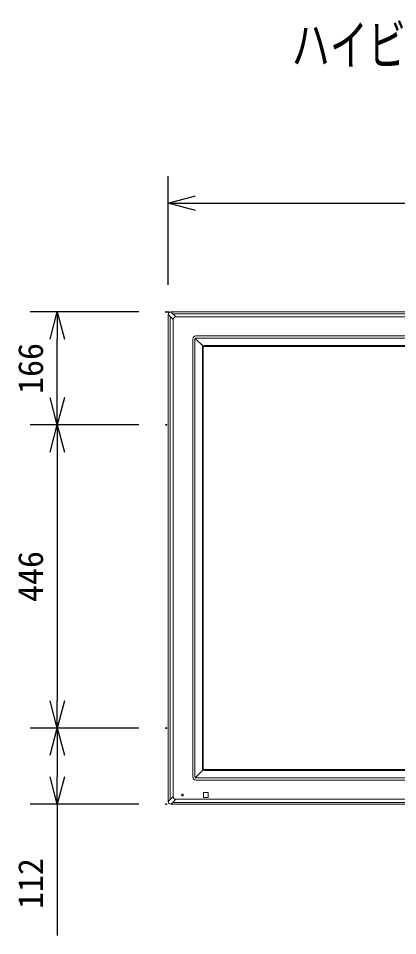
# Model space of a CAD drawing. Units: millimetres, scale not verified. Extents: x -63 to 62, y -56 to 57.
# Drawn here: x -55.6 to -27.7, y -10.6 to 56.8 of the extents above; entities that cross this region are included whole.
import ezdxf
from ezdxf.enums import TextEntityAlignment as Align

# ---------------------------------------------------------------- set-up
doc = ezdxf.new("R2010")
doc.units = ezdxf.units.MM
doc.header["$LTSCALE"] = 0.125
doc.header["$PDMODE"] = 32
doc.header["$PDSIZE"] = 0.0625
for name, color, linetype, lineweight in [('0-0_0', 7, 'Continuous', 25), ('0-5_GAIKEI', 1, 'Continuous', 18), ('0-6_SUNPO', 7, 'Continuous', 18)]:
    doc.layers.add(name, color=color, linetype=linetype, lineweight=lineweight)
doc.layers.add('0-2_MOJI1', color=7, linetype='Continuous')
doc.layers.add('0-4_DEFPOINTS', color=7, linetype='Continuous')
doc.styles.add('ＭＳ ゴシック', font='')
doc.styles.get('ＭＳ ゴシック').set_extended_font_data('MS Gothic')

# ---------------------------------------------------------------- blocks, each defined once
blk = doc.blocks.new('_OPEN30')
at = {"layer": '0-0_0'}
blk.add_line((0, 0), (-1, 0), dxfattribs=at)
blk.add_lwpolyline([(-1, 0.26795), (0, 0), (-1, -0.26795)], dxfattribs=at)
blk = doc.blocks.new('D12')
at = {"layer": '0-4_DEFPOINTS'}
for p in [(11.9253, 50.0935), (-48.5747, 42.0935), (11.9253, 42.0935)]:
    blk.add_point(p, dxfattribs=at)
at = {"layer": '0-6_SUNPO', "lineweight": 25}
for p, q in [((-48.5747, 44.0935), (-48.5747, 52.0935)), ((11.9253, 44.0935), (11.9253, 52.0935)), ((-46.5747, 50.0935), (9.9253, 50.0935))]:
    blk.add_line(p, q, dxfattribs=at)
at = {"layer": '0-6_SUNPO', "xscale": 2, "yscale": 2, "rotation": 180}
blk.add_blockref('_OPEN30', (-48.5747, 50.0935), dxfattribs=at)
at = {"layer": '0-6_SUNPO', "xscale": 2, "yscale": 2}
blk.add_blockref('_OPEN30', (11.9253, 50.0935), dxfattribs=at)
at = {"layer": '0-6_SUNPO', "style": 'ＭＳ ゴシック'}
blk.add_text('1210', height=1.833, dxfattribs=at).set_placement((-20.8247, 50.5935), align=Align.BOTTOM_LEFT)
blk = doc.blocks.new('D11')
at = {"layer": '0-4_DEFPOINTS'}
for p in [(-56.7236, 42.0938), (-48.7236, 42.0938), (-48.7236, 33.7976)]:
    blk.add_point(p, dxfattribs=at)
at = {"layer": '0-6_SUNPO', "lineweight": 25}
for p, q in [((-50.7236, 42.0938), (-58.7236, 42.0938)), ((-56.7236, 35.7976), (-56.7236, 40.0938)), ((-50.7236, 33.7976), (-58.7236, 33.7976))]:
    blk.add_line(p, q, dxfattribs=at)
at = {"layer": '0-6_SUNPO', "xscale": 2, "yscale": 2}
for p, rotation in [((-56.7236, 42.0938), 90), ((-56.7236, 33.7976), 270)]:
    blk.add_blockref('_OPEN30', p, dxfattribs=dict(at, rotation=rotation))
at = {"layer": '0-6_SUNPO', "style": 'ＭＳ ゴシック'}
blk.add_text('166', height=1.833, rotation=90, dxfattribs=at).set_placement((-57.2236, 36.0707), align=Align.BOTTOM_LEFT)
blk = doc.blocks.new('D10')
at = {"layer": '0-4_DEFPOINTS'}
for p in [(-48.7236, 11.4976), (-56.7236, 5.9015), (-48.7236, 5.9015)]:
    blk.add_point(p, dxfattribs=at)
at = {"layer": '0-6_SUNPO', "lineweight": 25}
for p, q in [((-50.7236, 11.4976), (-58.7236, 11.4976)), ((-56.7236, 9.4976), (-56.7236, 7.9015)), ((-50.7236, 5.9015), (-58.7236, 5.9015)), ((-56.7236, 5.9015), (-56.7236, -3.7652))]:
    blk.add_line(p, q, dxfattribs=at)
at = {"layer": '0-6_SUNPO', "xscale": 2, "yscale": 2}
for p, rotation in [((-56.7236, 11.4976), 90), ((-56.7236, 5.9015), 270)]:
    blk.add_blockref('_OPEN30', p, dxfattribs=dict(at, rotation=rotation))
at = {"layer": '0-6_SUNPO', "style": 'ＭＳ ゴシック'}
blk.add_text('112', height=1.833, rotation=90, dxfattribs=at).set_placement((-57.2236, -1.8069), align=Align.BOTTOM_LEFT)
blk = doc.blocks.new('D9')
at = {"layer": '0-4_DEFPOINTS'}
for p in [(-48.7236, 33.7976), (-56.7236, 11.4976), (-48.7236, 11.4976)]:
    blk.add_point(p, dxfattribs=at)
at = {"layer": '0-6_SUNPO', "lineweight": 25}
for p, q in [((-50.7236, 33.7976), (-58.7236, 33.7976)), ((-56.7236, 31.7976), (-56.7236, 13.4976)), ((-50.7236, 11.4976), (-58.7236, 11.4976))]:
    blk.add_line(p, q, dxfattribs=at)
at = {"layer": '0-6_SUNPO', "xscale": 2, "yscale": 2}
for p, rotation in [((-56.7236, 33.7976), 90), ((-56.7236, 11.4976), 270)]:
    blk.add_blockref('_OPEN30', p, dxfattribs=dict(at, rotation=rotation))
at = {"layer": '0-6_SUNPO', "style": 'ＭＳ ゴシック'}
blk.add_text('446', height=1.833, rotation=90, dxfattribs=at).set_placement((-57.2236, 20.7726), align=Align.BOTTOM_LEFT)

msp = doc.modelspace()

# ---------------------------------------------------------------- linework, layer by layer
at = {"layer": '0-5_GAIKEI'}
for p, q in [((-44.2533, 35.0867), (-44.3887, 35.2221)), ((-44.0285, 34.8599), (-44.2553, 35.0867)), ((-44.2553, 35.0867), (15.5784, 35.0867)), ((-44.5885, 35.0224), (-44.4531, 34.887)), ((-44.4531, 34.889), (-44.2262, 34.6621)), ((-44.4531, -0.6448), (-44.4531, 34.889)), ((-44.2262, 34.6621), (-44.2262, -0.4179)), ((15.3516, 34.8599), (-44.0285, 34.8599)), ((-42.7799, 33.2264), (-42.7799, 1.0178)), ((-42.6214, 1.0245), (-42.6214, 33.2196)), ((-42.6006, 33.2717), (-42.0293, 32.7005)), ((13.8783, 33.4511), (-42.5552, 33.4511)), ((-42.5485, 33.2925), (13.8716, 33.2925)), ((-42.0712, 32.5975), (-42.0712, 1.6467)), ((-42.011, 32.5828), (-42.011, 1.6613)), ((13.2495, 32.7424), (-41.9264, 32.7424)), ((-41.9117, 32.6821), (13.2348, 32.6821)), ((-42.0293, 1.5437), (-42.6006, 0.9725)), ((-41.9264, 1.5018), (13.2495, 1.5018)), ((-41.9117, 1.5621), (13.2348, 1.5621)), ((-42.5552, 0.7931), (13.8783, 0.7931)), ((13.8716, 0.9517), (-42.5485, 0.9517)), ((-44.4531, -0.6428), (-44.5885, -0.7782)), ((-44.2262, -0.4179), (-44.4531, -0.6448)), ((-44.2553, -0.8425), (-44.0285, -0.6157)), ((-44.0285, -0.6157), (15.3516, -0.6157)), ((-43.5947, -0.2467), (-43.4822, -0.2467)), ((-43.5947, -0.3592), (-43.5947, -0.2467)), ((-43.5947, -0.3592), (-43.4822, -0.3592)), ((-43.4822, -0.3592), (-43.4822, -0.2467)), ((-41.9985, -0.453), (-41.9985, -0.1528)), ((-41.9736, -0.1279), (-41.6734, -0.1279)), ((-41.9736, -0.4779), (-41.6734, -0.4779)), ((-41.6485, -0.453), (-41.6485, -0.1528)), ((-44.3887, -0.9779), (-44.2533, -0.8425)), ((15.5784, -0.8425), (-44.2553, -0.8425))]:
    msp.add_line(p, q, dxfattribs=at)
at = {"layer": '0-5_GAIKEI', "color": 7}
for p, q in [((-44.3887, 35.2221), (15.7118, 35.2221)), ((-44.5885, 35.0224), (-44.5885, -0.7782)), ((-44.3887, -0.9779), (15.7118, -0.9779))]:
    msp.add_line(p, q, dxfattribs=at)
for centre, major_axis in [((-44.3882, 35.0218), (-0.1418, 0.1418)), ((-44.3882, -0.7776), (-0.1418, -0.1418))]:
    msp.add_ellipse(centre, major_axis=major_axis, ratio=0.997265, start_param=5.4991567, end_param=7.0672139, dxfattribs=at)
at = {"layer": '0-5_GAIKEI'}
for centre, major_axis, ratio, start_param, end_param in [((-43.667, 34.3006), (-0.5022, 0.5022), 0.49281, 5.8722213, 6.6941493), ((-42.5546, 33.2257), (-0.1595, 0.1595), 0.997265, 5.4991567, 7.0672139), ((-42.5466, 33.2198), (-0.0127, -0.074), 0.995515, 4.1175689, 4.8825404), ((-42.5486, 33.2177), (-0.074, -0.0127), 0.995515, 4.5422375, 5.3072091), ((-41.9186, 32.5937), (-0.1272, 0.0866), 0.973581, 6.1096782, 6.8685929), ((-41.9226, 32.5897), (-0.0866, 0.1272), 0.973581, 5.6977777, 6.4566924), ((-41.9102, 32.5813), (-0.0718, 0.0718), 0.985257, 5.5052135, 7.0611571), ((-41.9186, 1.6504), (-0.1272, -0.0866), 0.973581, 5.6977777, 6.4566924), ((-41.9226, 1.6545), (-0.0866, -0.1272), 0.973581, 6.1096782, 6.8685929), ((-41.9102, 1.6628), (-0.0718, -0.0718), 0.985257, 5.5052135, 7.0611571), ((-42.5546, 1.0184), (-0.1595, -0.1595), 0.997265, 5.4991567, 7.0672139), ((-42.5466, 1.0244), (-0.0127, 0.074), 0.995515, 1.4006449, 2.1656164), ((-42.5486, 1.0264), (-0.074, 0.0127), 0.995515, 0.9759762, 1.7409478), ((-43.667, -0.0564), (-0.5022, -0.5022), 0.49281, 5.8722213, 6.6941493), ((-41.9734, -0.153), (-0.0178, 0.0178), 0.992433, 5.5015852, 7.0647854), ((-41.9734, -0.4528), (-0.0178, -0.0178), 0.992433, 5.5015852, 7.0647854), ((-41.6736, -0.153), (-0.0178, -0.0178), 0.992433, 2.3599926, 3.9231927), ((-41.6736, -0.4528), (-0.0178, 0.0178), 0.992433, 2.3599926, 3.9231927)]:
    msp.add_ellipse(centre, major_axis=major_axis, ratio=ratio, start_param=start_param, end_param=end_param, dxfattribs=at)

# ---------------------------------------------------------------- block references
at = {"layer": '0-6_SUNPO'}
for name in ['D12', 'D11', 'D9', 'D10']:
    msp.add_blockref(name, (3.9862, -6.8794), dxfattribs=at)

# ---------------------------------------------------------------- texts
at = {"layer": '0-2_MOJI1', "style": 'ＭＳ ゴシック', "width": 0.7}
msp.add_text('ハイビジョンプラズマディスプレイ壁掛け金具付（角度可変型）', height=2.933, dxfattribs=at).set_placement((-35.5095, 52.503), align=Align.BOTTOM_LEFT)

doc.saveas('drawing.dxf')
